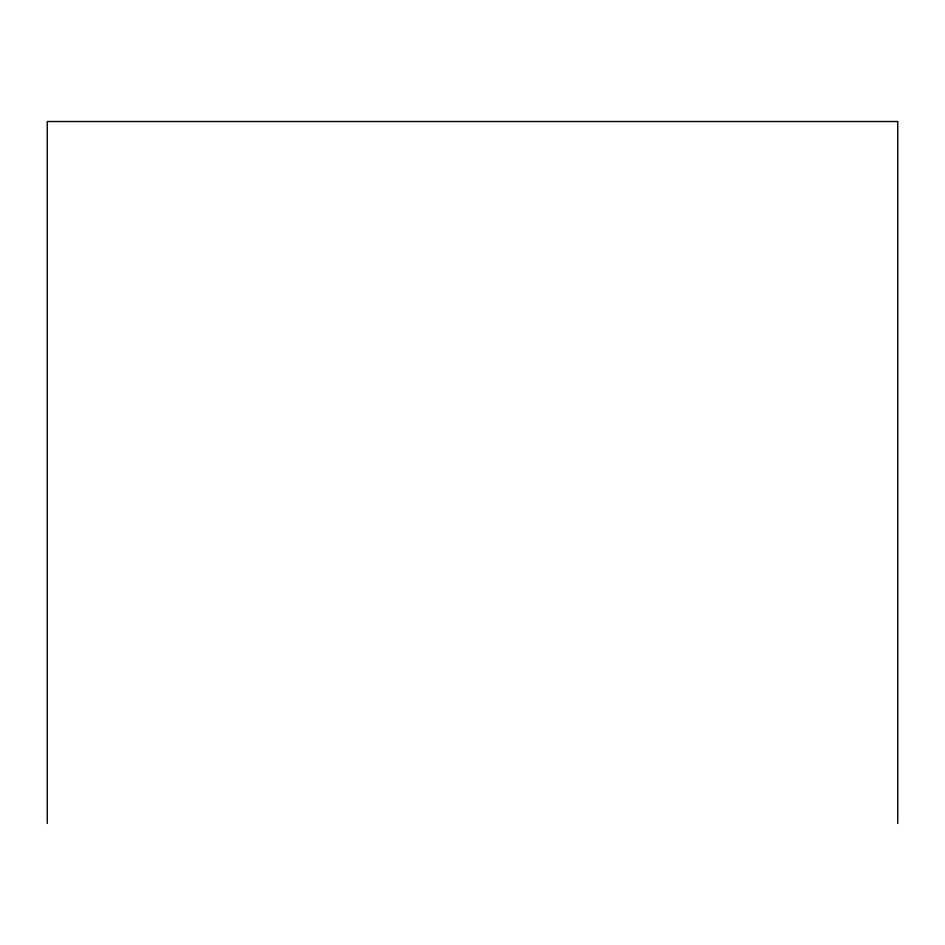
<?xml version="1.0" encoding="UTF-8"?>
<svg xmlns="http://www.w3.org/2000/svg" width="945" height="945" viewBox="0 0 945 945"><rect width="100%" height="100%" fill="white"/><g stroke="black" fill="none" stroke-linecap="round" stroke-linejoin="round"><path stroke-width="1.42" d="M897.75 823.473L897.75 121.527L47.25 121.527L47.25 823.473"/></g></svg>
